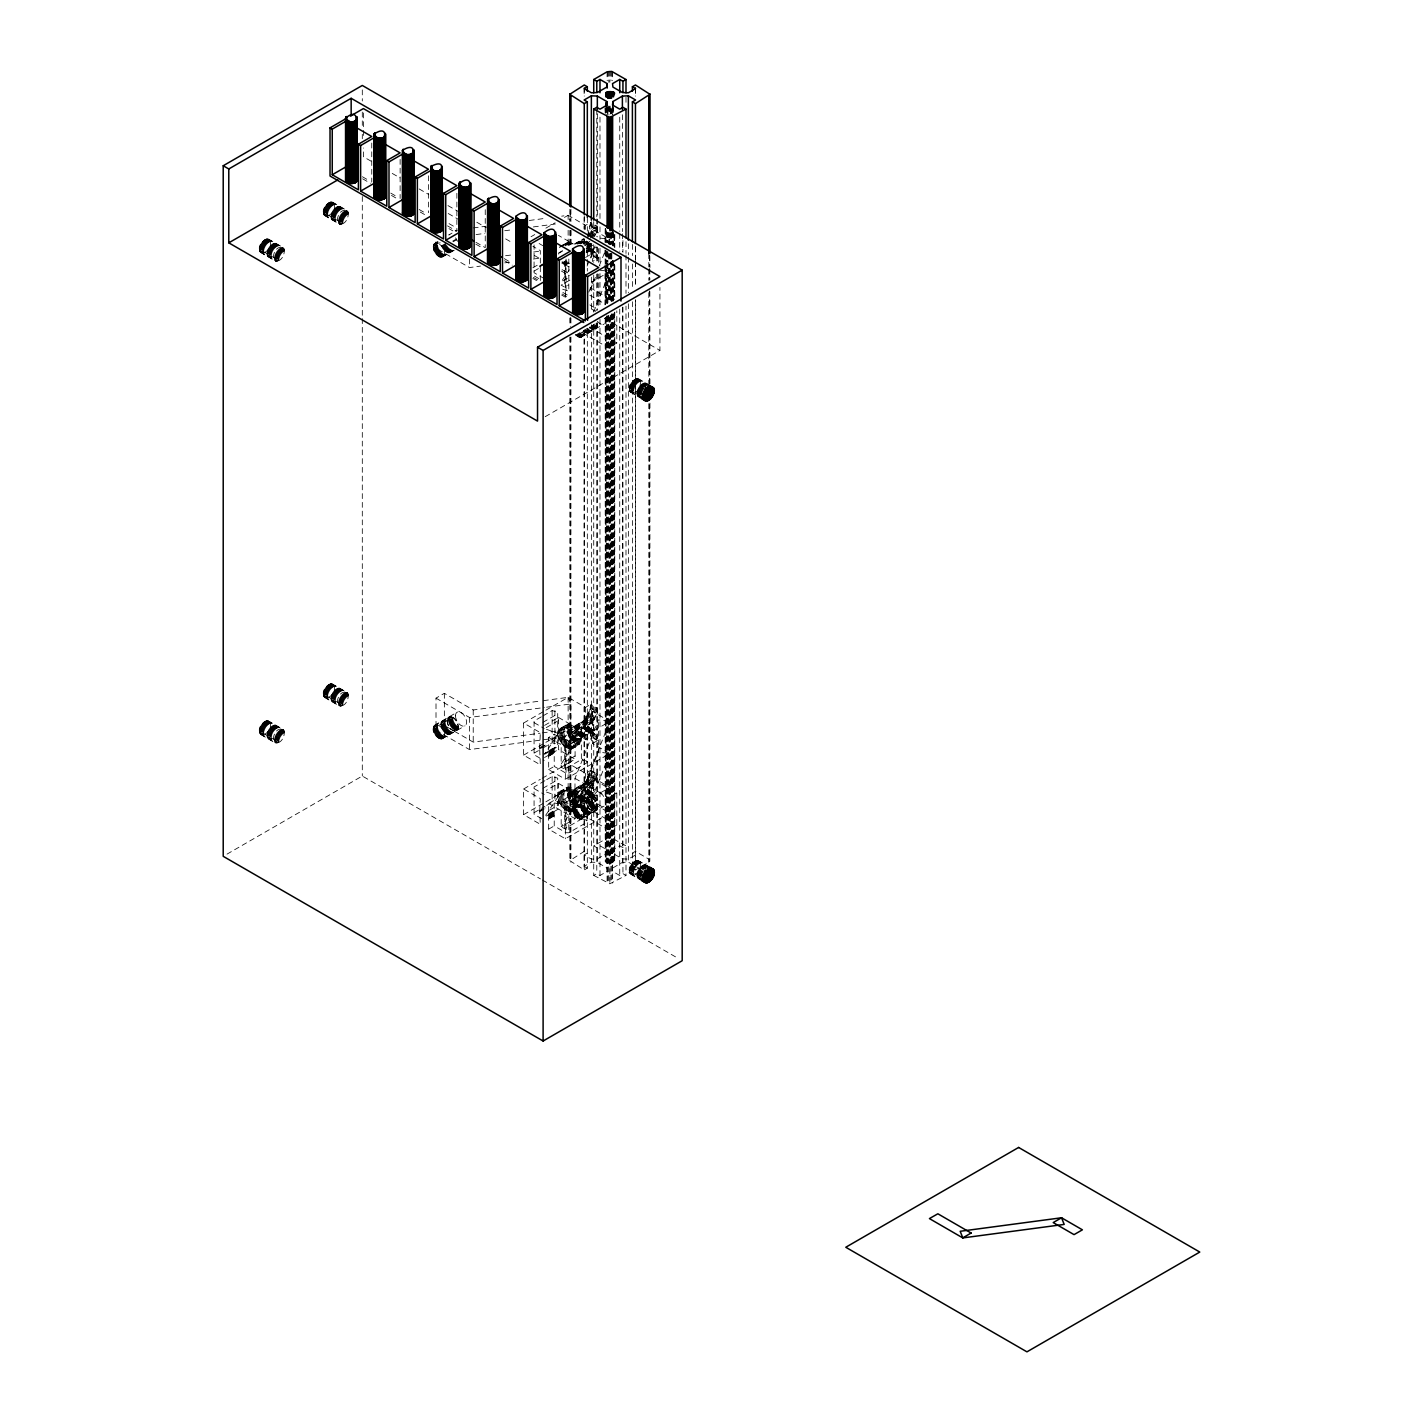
<?xml version="1.0" encoding="UTF-8"?>
<svg xmlns="http://www.w3.org/2000/svg" width="1423" height="1423" viewBox="0 0 1423 1423"><rect width="100%" height="100%" fill="white"/><g stroke="black" fill="none" stroke-linecap="round" stroke-linejoin="round"><path stroke-width="0.75" stroke-dasharray="5 3.75" d="M558.403 717.405L575.088 727.046L575.088 759.171L558.403 749.53L558.403 717.405L544.493 725.445M580.655 802.625C578.521 816.446 562.014 801.611 563.97 793.002C566.105 779.181 582.594 794.016 580.655 802.625L575.088 805.845L561.178 826.727L575.088 818.687L575.088 793.002L561.178 801.024L561.178 826.727L564.664 828.72L604.064 806.13M259.377 249.256C258.079 243.511 269.072 233.639 270.495 242.835C271.793 248.58 260.8 258.47 259.377 249.256L278.837 260.498C284.475 258.755 287.535 244.276 278.837 247.655C273.216 249.399 270.157 263.878 278.837 260.498M259.377 731.066C258.079 725.321 269.072 715.431 270.495 724.645C271.793 730.39 260.8 740.262 259.377 731.066L278.837 742.308C284.475 740.547 287.535 726.086 278.837 729.448C273.216 731.209 270.157 745.67 278.837 742.308M323.359 212.329C322.06 206.584 333.053 196.694 334.476 205.908C335.775 211.653 324.764 221.526 323.359 212.329L342.818 223.571C348.439 221.81 351.499 207.349 342.818 210.711C337.198 212.472 334.138 226.933 342.818 223.571M323.359 694.122C322.06 688.376 333.053 678.486 334.476 687.7C335.775 693.446 324.764 703.336 323.359 694.122L342.818 705.363C348.439 703.62 351.499 689.141 342.818 692.521C337.198 694.264 334.138 708.743 342.818 705.363M629.34 388.977C627.828 382.805 640.03 373.164 640.439 383.196C638.109 404.452 614.398 379.425 643.249 397.017M629.34 870.787C627.828 864.597 640.03 854.974 640.439 865.006C638.109 886.244 614.398 861.217 643.249 878.809M433.232 246.855C434.815 237.428 446.093 248.011 444.332 253.899C444.456 257.189 440.383 258.221 438.248 256.14C433.232 252.209 429.799 243.956 440.187 242.835M433.232 728.647C434.655 719.451 445.648 729.323 444.35 735.068C442.927 744.282 431.934 734.393 433.232 728.647L452.692 717.405C458.331 719.166 461.39 733.628 452.692 730.266C447.071 728.505 444.012 714.044 452.692 717.405M540.313 280.527L540.313 250.626L532.896 246.339M539.691 748.373L540.313 732.667L523.628 723.026L523.628 755.151L540.313 764.791L539.691 748.373L545.258 745.154M539.691 811.11L540.313 798.623L523.628 788.982L523.628 814.668L540.313 824.308L539.691 811.11L545.258 807.89M592.484 743.5L597.678 740.511L597.553 737.239L592.484 731.262L592.484 743.5L609.862 753.55L565.358 779.235L548.673 769.612L548.673 737.488L554.223 734.268L566.052 741.098L568.826 741.098L586.916 730.657M592.484 803.034L597.678 800.028L592.484 793.998L592.484 803.034L609.862 813.067L565.358 838.77L548.673 829.129L548.673 803.426L554.223 800.224L566.052 807.054L568.826 807.054L593.427 792.86L593.587 789.214L591.666 785.105L588.535 782.383L585.636 782.063L590.723 770.323L597.678 774.325L592.484 786.368L592.484 777.332L597.678 774.325M586.916 761.18L581.349 759.562L564.664 769.203L561.178 767.193L561.178 735.068L564.664 737.078L581.349 727.455L586.916 729.056L586.916 762.781L568.826 773.223L566.052 773.223L554.223 766.392L554.223 734.268M586.916 820.697L584.124 819.097C579.463 820.84 586.169 813.636 582.167 810.576C580.691 807.784 577.88 804.351 574.341 805.151C569.093 809.349 575.177 820.022 581.402 819.168L581.349 793.394L586.916 794.995L586.916 822.298L568.826 832.74L566.052 832.74L554.223 825.909L554.223 800.224M546.236 816.073L558.403 809.047L558.403 783.361L546.236 790.388M584.23 240.096L584.764 243.564M563.97 730.266C566.105 716.445 582.594 731.28 580.655 739.889C578.521 753.71 562.014 738.875 563.97 730.266L558.403 733.468L545.649 752.607M567.51 732.311C579.552 717.832 579.374 759.864 567.51 732.311L588.997 719.896L593.8 709.828L590.723 707.587L590.723 704.367L585.529 707.373L568.133 697.341L542.252 700.792M567.51 795.048C579.552 780.569 579.374 822.601 567.51 795.048L588.997 782.632L593.8 772.564M590.385 249.505L597.553 255.215L592.484 249.221L592.484 261.476L597.678 258.47C601.502 256.176 579.339 244.489 589.94 249.381C596.522 250.146 594.814 239.971 586.365 249.897M589.656 327.041C592.484 331.701 599.368 328.855 597.109 323.537L576.262 335.579L575.248 334.512M586.151 717.992C581.651 721.835 586.329 733.912 592.982 730.817C594.939 727.776 592.982 723.791 590.83 721.39C582.381 719.238 587.895 714.702 590.723 707.587M597.322 807.962C598.834 802.43 588.784 791.846 586.24 800.313C584.728 805.845 594.778 816.428 597.322 807.962L578.414 818.865M586.045 718.241L585.956 719.398L568.595 729.412M587.165 792.237L597.553 799.993C590.314 797.716 580.531 788.022 586.045 780.978M586.329 719.291L586.632 716.783M586.632 779.519L586.329 782.027L568.328 792.433L564.326 790.405L560.84 790.797L558.439 795.279L564.006 792.077M612.922 314.768L612.513 871.321L619.734 875.501L622.936 873.651L625.995 875.412L625.995 306.087M585.956 782.134L586.151 780.729M566.407 724.858L560.288 728.451L558.439 732.543L564.006 729.341M564.006 731.226L558.439 734.446C557.46 742.29 571.797 756.182 575.052 744.033L580.62 740.814M564.006 793.963L558.439 797.182C557.46 805.027 571.797 818.919 575.052 806.77M587.486 714.791L586.738 719.255L568.079 730.017M586.738 781.992L587.486 777.527M587.574 235.382L590.723 222.326L585.529 225.332L568.133 215.3L561.658 216.154M588.766 711.856L587.165 719.255L567.884 730.39M588.766 774.592L587.165 781.992L567.884 793.127M632.399 301.765L632.399 868.19L635.458 869.951L648.799 862.249L649.439 859.51L635.458 851.328L632.399 853.089L635.601 854.938L628.361 859.118L622.385 858.869L612.922 853.409L612.513 849.958L619.734 845.796L622.936 847.628L625.995 845.867L610.876 837.578L607.087 838.165L593.729 845.867L596.788 847.628L599.99 845.796L607.212 849.958L606.803 853.409L597.34 858.869L591.363 859.118L584.124 854.938L587.325 853.089L584.266 851.328L569.769 860.648L584.266 869.951L587.325 868.19L587.325 328.411M614.772 860.737C603.352 849.193 602.391 871.819 614.772 860.737L614.772 312.082M588.073 237.428L591.755 226.417L590.812 222.397L587.61 237.303L576.475 243.724M591.755 771.177L588.073 782.205L567.599 794.016M593 722.261L592.484 723.631L592.484 711.393C602.907 702.713 594.689 718.028 593 722.261L568.595 736.456M587.076 266.083L595.134 245.912M588.766 292.16L595.259 275.92M599.314 265.781L604.988 251.569M608.244 243.44L609.862 239.384L592.484 229.352L592.484 235.471M590.296 290.132L596.753 274.016L596.788 310.089M593.622 312.099L609.862 271.508L606.394 269.498M616.817 825.02L608.475 829.822L574.981 810.487L574.981 778.363L598.371 719.896L609.862 721.425L587.948 776.229L587.948 808.353L616.817 825.02L616.817 792.896L587.948 776.229M574.981 810.487L598.371 752.02L598.371 719.896M587.948 808.353L609.862 753.55L598.371 752.02M589.229 235.862L592.751 227.129L591.755 223.198M592.751 771.906L588.535 782.383L567.528 794.514M594.44 236.769L597.678 229.565L597.553 226.293L592.751 223.909M589.798 236.182L593.8 227.787L590.723 225.546M593.427 792.86L590.385 794.283M590.385 236.538L594.939 228.392L594.939 225.19M594.939 773.169L589.478 782.935L567.528 795.599M589.94 238.513L596.184 228.961L596.184 225.759M596.184 773.738L589.94 783.29L567.599 796.169M562.334 280.206L569.289 269.765M580.655 739.889L575.088 743.108L561.178 763.991L575.088 755.951M545.649 815.343L558.403 796.204L563.97 793.002M548.673 756.271L554.294 752.98M554.223 815.788L548.673 819.008M591.594 237.339L597.678 229.565L593.8 227.787M597.553 774.29L590.385 783.682L567.724 796.773M592.057 237.961L595.721 233.834M595.721 715.876L590.83 721.39L561.178 738.288L575.088 743.108M595.721 778.612L590.83 784.126L567.884 797.378M594.44 718.811L591.256 721.852L568.079 735.246M594.44 781.547L591.256 784.589L568.079 797.983M593.089 722.012L568.915 737.043M593.089 784.749L568.595 799.192M593.587 720.803L568.328 735.851M593.587 783.539L568.328 798.588M593 784.998L568.915 799.779M434.157 243.831L437.964 241.501M433.89 244.205L437.359 242.195M433.641 244.631L438.871 241.625M433.464 245.13L438.675 242.106M433.339 245.663L438.551 242.657M433.25 246.232L440.205 242.23M433.25 247.495L440.205 243.475M433.339 248.171L440.294 244.151M433.464 248.847L440.418 244.845M433.641 249.559L441.023 245.325M433.89 250.252L446.057 243.226M434.157 250.964L446.342 243.938M434.495 251.658L445.79 245.13M452.745 241.11L456.232 239.1L456.996 240.434M434.851 252.333L448.761 244.311M453.154 241.768L456.641 239.758M435.26 252.992L449.17 244.969M435.705 253.614L449.615 245.592M436.167 254.219L450.077 246.179M436.665 254.77L450.575 246.748M437.181 255.286L451.091 247.246M437.697 255.731L451.607 247.709M438.248 256.14L451.287 248.616M438.782 256.496L452.692 248.456M439.333 256.78L453.243 248.74M439.867 256.994L453.777 248.954M440.401 257.136L454.311 249.114M440.917 257.225L454.826 249.203M441.415 257.243L455.787 249.167M442.322 257.065L456.641 248.847M531.046 236.716L534.763 234.564M545.881 228.142L555.148 222.788M564.433 217.434L568.133 215.3L570.125 220.28M561.445 245.752L567.67 242.355L573.131 243.92L558.403 235.364M559.808 246.891L567.67 242.355M559.381 247.46L568.382 242.266M563.561 245.503L569.111 242.284M569.894 242.426L564.326 245.628L567.012 242.533M592.484 229.352L597.678 226.346M565.127 245.859L570.676 242.639M567.777 245.112L571.495 242.977M568.595 245.539L572.313 243.404M532.896 267.755L540.313 263.486M558.865 252.778L562.583 250.626M574.163 244.169L584.106 238.441M562.263 251.266L558.563 253.401L558.759 254.432M575.212 243.689L583.163 239.1M575.301 244.08L583.448 239.366M576.884 243.884L584.355 239.562M539.726 265.799L545.276 262.579M577.4 244.044L584.817 239.758M539.691 266.332L545.258 263.113M578.645 243.849L585.298 240.007M539.726 266.884L545.276 263.664M580.193 243.511L585.76 240.309M580.584 243.902L586.223 240.647M534.07 271.099L541.291 266.937M582.968 243.191L586.685 241.038M583.412 243.618L587.13 241.483M583.839 244.098L587.557 241.963M586.098 243.546L589.816 241.412M584.622 245.165L590.189 241.946M584.978 245.734L590.545 242.515M587.148 245.236L590.847 243.102M587.432 245.841L591.132 243.707M587.663 246.446L593.231 243.226M587.877 247.051L591.577 244.916M586.169 248.723L591.737 245.521M562.103 261.583L562.814 262.472L568.382 259.271M586.294 249.327L593.711 245.041M562.814 262.472L563.561 263.308L569.111 260.089M586.383 250.448L593.8 246.179M586.365 250.982L593.782 246.695M563.561 263.308L564.326 264.073L569.894 260.854M586.223 251.515L593.711 247.193M586.169 251.942L593.587 247.655M587.13 251.729L593.427 248.082M564.326 264.073L565.127 264.767L568.826 262.615M587.557 251.729L593.231 248.456M586.098 252.76L592.982 248.776M561.64 262.935L565.358 265.087L569.058 262.935M587.61 252.227L596.877 246.891M606.145 241.536L609.862 239.384L598.371 237.854M565.127 264.767L569.645 263.219M585.529 257.456L590.723 254.45L590.723 251.231L587.61 247.904M562.921 280.936L569.876 276.934M569.876 280.135L561.178 285.151L564.664 287.161L568.364 285.027M561.64 295.059L565.358 297.211L569.058 295.059M591.31 282.216L609.862 271.508L598.371 269.979M575.746 335.063L595.188 323.839M576.262 335.579L597.233 324.231M576.795 336.041L597.322 324.906M577.329 336.433L597.34 325.547M577.88 336.789L597.322 326.152M578.414 337.073L597.233 326.739M578.965 337.287L597.109 327.272M579.481 337.447L596.913 327.752M579.997 337.536L604.064 324.088M580.495 337.536L596.077 328.891M582.416 332.751L608.475 347.799L616.817 342.979L616.817 310.854M545.187 416.69L659.934 350.432L659.934 287.428M539.957 740.209L469.501 749.601L436.007 730.266L436.007 698.142L444.35 693.321L473.219 709.988L540.1 701.077M434.495 725.303L457.103 712.212M433.89 725.997L450.077 716.658M433.641 726.442L450.575 716.676M433.464 726.922L451.091 716.747M433.339 727.455L451.607 716.907M433.25 728.042L452.158 717.121M433.25 729.305L453.243 717.761M433.339 729.963L453.777 718.153M433.464 730.657L454.311 718.615M433.641 731.351L454.826 719.131M433.89 732.062L455.324 719.682M434.157 732.756L455.787 720.269M434.495 733.45L456.232 720.91M227.022 854.12L362.296 776.033L540.438 878.88M434.851 734.143L456.641 721.568M435.26 734.784L456.996 722.244M435.705 735.424L457.317 722.937M436.167 736.011L457.601 723.631M436.665 736.563L457.832 724.343M437.181 737.078L458.028 725.036M437.697 737.541L458.153 725.73M438.248 737.95L458.242 726.406M438.782 738.288L458.259 727.046M439.333 738.573L458.242 727.669M439.867 738.786L458.153 728.238M440.401 738.946L458.028 728.772M440.917 739.035L457.832 729.252M441.415 739.053L457.601 729.697M441.877 738.982L464.983 725.837M523.628 723.026L544.031 711.251M545.881 710.184L568.133 697.341L570.801 703.976L570.801 736.1L542.163 739.907M541.291 716.854L534.07 721.016L534.07 754.741L544.191 760.594M543.106 715.805L552.142 710.593L557.709 712.194L557.709 745.919L542.875 754.475M542.875 722.368L557.709 713.795M546.236 727.651L558.403 720.625M559.808 728.932L567.67 724.396M559.381 729.501L568.382 724.307M559.043 730.141L569.111 724.325M558.759 730.888L569.894 724.449M558.563 731.689L564.131 728.469M560.84 728.06L565.127 727.9L570.676 724.681M565.127 727.9L571.495 725.019M565.927 728.22L572.313 725.445M566.745 728.647L573.131 725.961M523.628 755.151L544.031 743.375M545.881 742.308L568.133 729.448L585.529 739.498L590.723 736.491L590.723 733.272L587.61 729.946M558.563 735.442L564.131 732.222M567.724 730.817L587.61 719.327L590.812 704.438L597.553 708.334M558.759 736.474L588.073 719.469L591.755 705.239M539.726 747.84L545.276 744.62M567.528 731.778L588.535 719.647L592.751 709.17L592.751 705.95M559.043 737.523L564.593 734.321M567.564 729.163L569.947 731.226L575.497 728.025M539.726 748.925L545.276 745.705M567.528 732.863L589.478 720.198L594.939 710.433L594.939 707.213M567.599 733.432L589.94 720.554L596.184 711.002L596.184 707.8M534.07 753.141L541.291 748.96M543.106 747.929L552.142 742.699L557.709 744.318M559.381 738.59L564.949 735.371M567.724 734.037C568.079 732.649 609.755 713.457 593.8 709.828M559.808 739.64L565.376 736.42M569.947 731.226L571.388 732.952L576.938 729.732M560.288 740.672L565.856 737.47M560.84 741.703L566.407 738.484M569.271 737.594L592.715 724.058M561.445 742.681L567.012 739.462M580.62 738.928L575.052 742.13L573.202 735.904L578.752 732.685M569.645 738.146L592.982 724.663M548.673 750.81L554.223 747.609M570.054 738.662L593.231 725.268M562.103 743.624L567.67 740.405M573.682 736.936L579.25 733.734M548.922 751.575L554.49 748.356M570.481 739.142L593.427 725.872M544.493 754.35L558.403 746.31M549.082 752.18L554.65 748.96M570.925 739.569L593.587 726.477M562.814 744.514L568.382 741.312M549.207 752.767L554.757 749.565M571.37 739.978L593.711 727.082M549.26 753.354L554.828 750.134M563.561 745.35L569.111 742.13M571.833 740.316L593.782 727.651M549.296 753.905L554.863 750.686M572.313 740.618L593.8 728.202M549.26 754.439L554.828 751.219M572.775 740.867L593.782 728.736M544.493 757.552L558.403 749.53M564.326 746.114L569.894 742.895M573.238 741.045L593.711 729.234M549.082 755.4L554.65 752.18M573.7 741.187L593.587 729.697M548.922 755.809L554.49 752.607M574.145 741.258L593.427 730.124M565.127 746.79L570.676 743.589M574.572 741.276L593.231 730.497M574.981 741.223L592.982 730.817M548.673 737.488L565.358 747.128L609.862 721.425L592.484 711.393M565.927 747.413L571.495 744.193M566.745 747.929L572.313 744.709M567.564 748.356L573.131 745.136M568.382 748.676L573.931 745.474M574.928 744.887L580.495 741.685M569.164 748.907L580.299 742.486M569.947 749.032L580.015 743.215M570.676 749.049L579.677 743.873M571.388 748.978L579.25 744.442M572.046 748.8L578.752 744.905M548.673 769.612L554.223 766.392M561.178 767.193L575.088 759.171M523.628 788.982L540.313 779.342M542.181 778.274L568.133 763.279L585.529 773.329L590.812 770.394L587.61 782.063L567.724 793.554M544.902 780.711L534.07 786.972L534.07 814.276L544.191 820.128M546.717 779.662L552.142 776.531L557.709 778.132L557.709 805.436L546.574 811.857M542.875 788.306L557.709 779.751M559.808 791.668L567.67 787.132M559.381 792.237L568.382 787.044M559.043 792.878L569.111 787.061M558.759 793.625L569.894 787.186M558.563 794.425L564.131 791.206M565.127 790.637L570.676 787.417M523.628 814.668L544.031 802.892M545.881 801.825L568.133 788.982L568.133 763.279M565.927 790.957L571.495 787.755M566.745 791.384L572.313 788.182M567.564 791.899L573.131 788.698M558.563 798.178L564.131 794.959M534.07 812.675L544.902 806.396M546.717 805.365L552.142 802.234L557.709 803.835M558.759 799.21L564.326 796.008M568.382 792.522L569.164 793.198L574.732 789.996M539.726 810.576L545.276 807.357M559.043 800.26L564.593 797.058M569.164 793.198L569.947 793.963L575.497 790.761M539.726 811.661L545.276 808.442M559.381 801.327L564.949 798.107M569.947 793.963L570.676 794.799L576.244 791.579M559.808 802.376L565.376 799.157M570.676 794.799L571.388 795.688L576.938 792.469M560.288 803.408L565.856 800.206M571.388 795.688L572.046 796.631L577.596 793.429M560.84 804.44L566.407 801.22M564.664 828.72L564.664 803.034L592.715 786.812M561.445 805.418L567.012 802.198M575.052 804.867L573.202 798.641L578.752 795.421M569.645 800.882L592.982 787.399M548.727 813.707L554.294 810.487M570.054 801.398L593.231 788.004M562.103 806.361L567.67 803.141M573.682 799.673L579.25 796.471M548.922 814.312L554.49 811.092M570.481 801.878L593.427 788.609M549.082 814.917L554.65 811.697M570.925 802.305L593.587 789.214M562.814 807.25L568.382 804.048M574.109 800.74L579.677 797.52M549.207 815.504L554.757 812.302M571.37 802.714L593.711 789.818M549.26 816.091L554.828 812.871M571.833 803.052L593.782 790.388M563.561 808.086L569.111 804.867M574.465 801.789L580.015 798.57M549.296 816.642L554.863 813.422M572.313 803.355L593.8 790.939M549.26 817.176L554.828 813.956M572.775 803.604L593.782 791.473M564.326 808.851L569.894 805.631M574.732 802.839L580.299 799.619M549.207 817.674L554.757 814.454M573.238 803.782L593.711 791.971M549.082 818.136L554.65 814.917M573.7 803.924L593.587 792.433M548.727 818.937L554.49 815.343M565.127 809.527L570.676 806.325M574.981 803.959L592.982 793.554M573.576 805.596L596.201 792.504M565.927 810.149L571.495 806.93M572.971 806.307L590.723 796.008L587.61 792.682M572.74 806.734L589.656 796.969M572.544 807.215L590.171 797.058M566.745 810.665L572.313 807.446M572.42 807.766L590.687 797.2M567.564 811.092L591.239 797.431M568.382 811.412L573.931 808.211M574.928 807.624L580.495 804.422M572.331 809.598L592.324 798.054M569.164 811.644L580.299 805.222M569.947 811.768L592.875 798.463M570.676 811.786L593.391 798.926M571.388 811.715L579.25 807.179M572.74 811.661L593.907 799.424M572.971 812.355L594.405 799.975M573.256 813.067L594.867 800.58M573.576 813.76L595.312 801.202M548.673 829.129L554.223 825.909M573.931 814.436L595.721 801.861M574.341 815.094L596.077 802.536M574.785 815.717L596.415 803.23M575.248 816.322L596.682 803.942M574.981 778.363L608.475 797.716L616.817 792.896M575.746 816.873L596.913 804.635M576.262 817.371L597.109 805.347M576.795 817.834L597.233 806.023M577.329 818.243L597.322 806.699M577.88 818.581L597.34 807.339M578.965 819.097L597.233 808.531M579.481 819.239L597.109 809.064M579.997 819.328L596.913 809.562M580.495 819.346L596.682 809.989M584.124 330.723L584.124 866.34L591.363 862.16L597.34 862.409L606.803 867.87L607.212 871.321L599.99 875.501L596.788 873.651L593.729 875.412L593.729 324.533M612.922 867.87L622.385 862.409L628.361 862.16L645.722 872.05M632.399 868.19L635.601 866.34L635.601 299.613M593.729 875.412L609.862 883.79L625.995 875.412M581.402 337.358L583.323 334.761L583.021 330.865M473.219 227.947L486.168 226.221M529.303 220.476L546.574 218.181M476.1 234.564L484.923 233.39M504.738 230.739L511.337 229.868M533.358 226.933L555.379 223.998M505.574 255.749L512.049 254.895M533.625 252.013L540.1 251.159M436.007 241.803L436.007 248.225L469.501 267.56L480.512 266.083M504.738 262.864L511.337 261.974M533.358 259.039L539.957 258.168M436.007 698.142L469.501 717.477L544.369 707.498M546.574 707.195L570.801 703.976M444.35 693.321L444.35 725.445L473.219 742.112L540.1 733.201M542.252 732.898L568.133 729.448L570.801 736.1M593.089 250.146L592.395 249.274M593.089 732.169L592.395 731.315M592.039 794.212L593 794.781L592.395 794.052M562.672 289.225L568.826 291.181L568.826 259.057M569.164 266.866L565.927 265.372M597.553 258.417L590.723 254.45M597.553 740.458L590.723 736.491M546.485 729.341L558.403 733.468M546.485 792.077L558.403 796.204M575.088 805.845L561.178 801.024L564.664 803.034M587.165 729.501C589.673 734.393 607.176 743.233 590.385 731.547M539.121 243.511L544.191 246.446M562.103 269.641L569.52 273.91M371.101 161.19L363.399 156.761L363.399 147.992M392.232 173.41L399.934 177.839M419.145 188.939L428.768 194.489M447.978 205.588L457.601 211.138M476.812 222.237L486.435 227.787M505.645 238.886L511.426 242.212M534.479 255.535L540.26 258.861M561.391 271.064L569.093 275.511M590.225 287.713L613.295 301.036M448.209 213.503L457.832 219.053M589.869 295.29L605.273 304.184M449.028 223.624L456.481 227.911M544.191 278.57L534.07 272.718L534.07 244.881M589.869 304.931L597.304 309.218M362.42 176.737L369.891 181.059M390.791 193.119L398.262 197.441M419.162 209.501L426.633 213.806M447.534 225.883L456.872 231.273L456.872 192.176M475.905 242.266L485.243 247.655L485.243 208.558M504.276 258.648L511.746 262.953M534.514 276.098L540.117 279.335M562.885 292.48L568.489 295.717M591.256 308.862L594.992 311.014M362.669 178.818L370.354 183.247M391.45 195.431L397.195 198.74M420.212 212.027L425.957 215.353M448.974 228.641L452.816 230.864M475.816 244.151L481.579 247.46M504.596 260.747L512.262 265.176M533.358 277.36L539.104 280.687M562.121 293.974L567.884 297.282M604.313 318.325L659.934 350.432M532.896 278.463L536.613 280.616M589.869 327.415L616.817 342.979M332.448 202.102L347.123 210.586M638.429 378.767L651.36 386.238M331.541 201.924L347.728 211.28M637.522 378.589L651.894 386.665M331.043 201.941L347.959 211.707M637.024 378.607L650.934 386.629M330.527 202.03L348.155 212.205M636.508 378.696L646.949 384.708M329.994 202.191L348.279 212.738M635.974 378.838L646.416 384.868M329.46 202.404L348.368 213.308M635.441 379.069L649.35 387.092M328.909 202.689L348.386 213.93M634.889 379.354L645.668 385.562M328.375 203.027L348.368 214.571M634.356 379.692L645.651 386.22M327.824 203.436L348.279 215.247M633.804 380.101L647.714 388.123M327.308 203.898L348.155 215.94M633.288 380.546L647.198 388.586M326.792 204.414L347.959 216.634M632.773 381.062L643.516 387.269M326.294 204.965L347.728 217.345M632.274 381.613L646.184 389.653M325.831 205.552L347.443 218.039M631.812 382.218L645.722 390.24M325.387 206.175L347.123 218.733M631.367 382.84L645.277 390.863M324.978 206.833L346.75 219.409M630.958 383.498L644.868 391.521M324.622 207.527L346.358 220.067M630.602 384.174L644.512 392.214M324.284 208.22L345.914 220.707M630.264 384.868L644.174 392.908M324.017 208.914L345.451 221.294M629.998 385.58L643.908 393.602M323.768 209.626L344.953 221.846M629.749 386.273L643.658 394.313M323.59 210.319L344.437 222.362M629.571 386.985L643.481 395.007M323.466 211.013L343.904 222.824M629.446 387.661L643.356 395.701M323.377 211.671L343.37 223.215M629.357 388.337L640.652 394.865M323.377 212.934L342.285 223.856M629.357 389.6L643.267 397.622M323.466 213.521L341.733 224.069M629.446 390.169L643.356 398.209M323.59 214.055L341.2 224.229M629.571 390.702L643.481 398.742M323.768 214.535L340.702 224.3M629.749 391.2L643.658 399.223M324.017 214.98L340.204 224.318M629.998 391.627L643.908 399.667M324.284 215.353L339.723 224.265M630.264 392.001L644.512 400.361M268.467 239.046L283.141 247.513M267.56 238.868L283.746 248.225M267.062 238.886L283.977 248.651M266.546 238.975L284.173 249.132M266.03 239.117L284.298 249.683M265.478 239.349L284.387 250.252M264.945 239.633L284.404 250.875M264.393 239.971L284.387 251.515M263.86 240.38L284.298 252.173M263.326 240.843L284.173 252.867M262.81 241.341L283.977 253.579M262.312 241.892L283.746 254.272M261.85 242.497L283.462 254.984M261.405 243.12L283.141 255.678M260.996 243.778L282.786 256.353M260.64 244.454L282.377 257.012M260.302 245.147L281.932 257.634M260.035 245.859L281.469 258.239M259.804 246.553L280.971 258.79M259.609 247.264L280.456 259.288M259.484 247.94L279.922 259.751M259.395 248.616L279.388 260.16M259.395 249.879L278.303 260.783M259.484 250.448L277.752 261.014M259.609 250.982L277.236 261.156M259.804 251.48L276.72 261.245M260.035 251.907L276.222 261.263M260.302 252.28L275.76 261.209M534.07 722.635L544.191 728.487M592.484 777.332L609.862 787.381L565.358 813.067L565.358 838.77M558.403 783.361L585.529 799.014L585.529 789.978L586.151 790.903M534.07 788.573L544.191 794.425M548.673 803.426L575.088 818.687M332.004 683.787L347.443 692.699M637.984 860.435L651.005 867.781M331.541 683.734L347.728 693.072M637.522 860.381L647.945 866.411M331.043 683.751L347.959 693.517M637.024 860.399L650.934 868.439M330.527 683.84L348.155 693.997M636.508 860.488L647.18 866.643M329.994 683.983L348.279 694.531M635.974 860.648L649.884 868.67M329.46 684.214L348.368 695.118M635.441 860.862L649.35 868.884M328.909 684.481L348.386 695.722M634.889 861.146L645.668 867.372M328.375 684.837L348.368 696.381M634.356 861.484L646.522 868.51M327.824 685.228L348.279 697.039M633.804 861.893L647.714 869.915M327.308 685.69L348.155 697.732M633.288 862.356L647.198 870.378M326.792 686.206L347.959 698.426M632.773 862.854L643.516 869.062M326.294 686.758L347.728 699.138M632.274 863.423L646.184 871.445M325.831 687.362L347.443 699.831M325.387 687.985L347.123 700.543M631.367 864.633L645.277 872.673M324.978 688.643L346.75 701.219M630.958 865.291L644.868 873.331M324.622 689.319L346.358 701.877M630.602 865.984L644.512 874.007M324.284 690.013L345.914 702.5M630.264 866.678L644.174 874.7M324.017 690.724L345.451 703.087M629.998 867.372L643.908 875.394M323.768 691.418L344.953 703.656M629.749 868.083L643.658 876.106M323.59 692.112L344.437 704.154M629.571 868.777L643.481 876.799M323.466 692.805L343.904 704.616M629.446 869.471L643.356 877.493M323.377 693.481L343.37 705.025M629.357 870.129L640.652 876.657M323.377 694.744L342.285 705.648M629.357 871.392L643.267 879.432M323.466 695.313L341.733 705.879M629.446 871.979L643.356 880.001M323.59 695.847L341.2 706.021M629.571 872.512L643.481 880.535M323.768 696.345L340.702 706.11M629.749 872.993L643.658 881.033M324.017 696.772L340.204 706.128M629.998 873.437L644.174 881.833M324.622 697.466L339.297 705.95M630.602 874.131L644.512 882.153M584.124 866.34L587.325 868.19M268.022 720.732L283.462 729.643M267.56 720.661L283.746 730.017M267.062 720.678L283.977 730.461M266.546 720.767L284.173 730.942M542.359 879.983L678.362 958.497M266.03 720.927L284.298 731.475M265.478 721.141L284.387 732.045M264.945 721.425L284.404 732.667M264.393 721.763L284.387 733.307M263.86 722.173L284.298 733.983M263.326 722.635L284.173 734.677M262.81 723.151L283.977 735.371M262.312 723.702L283.746 736.082M261.85 724.289L283.462 736.776M261.405 724.93L283.141 737.47M260.996 725.57L282.786 738.146M260.64 726.264L282.377 738.804M260.302 726.957L281.932 739.444M260.035 727.651L281.469 740.031M259.804 728.363L280.971 740.583M259.609 729.056L280.456 741.098M259.484 729.75L279.922 741.561M259.395 730.408L279.388 741.952M259.395 731.671L278.303 742.593M259.484 732.258L277.752 742.806M259.609 732.792L277.236 742.966M259.804 733.272L276.72 743.037M260.302 734.09L275.76 743.002M260.996 734.659L274.906 742.699M592.039 249.434L593 250.003M592.039 731.475L593 732.045M591.666 249.541L593.587 250.786M591.666 731.582L593.587 732.809M591.666 794.319L593.587 795.546M591.256 249.594L594.44 251.8M591.256 731.635L594.44 733.823M591.256 794.372L594.44 796.56M585.529 739.498L585.529 727.242L588.766 731.244M585.956 790.708L588.766 793.981M590.83 249.576L595.721 253.223M590.83 731.618L595.721 735.264M590.83 794.354L595.721 798.001M589.94 249.381L596.184 254.664L596.184 257.883M589.94 731.422L596.184 736.705L596.184 739.907M589.94 794.159L596.184 799.441M589.478 249.185L594.939 254.094L594.939 257.296M589.478 731.226L594.939 736.136L594.939 739.337M589.478 793.963L594.939 798.872M588.997 248.936L593.8 253.472M588.997 730.977L593.8 735.513M588.997 793.714L593.8 798.25M590.723 733.272L590.812 736.563M588.535 248.651L592.751 252.832L592.751 256.033M588.535 730.675L592.751 734.855L592.751 738.075M588.535 793.411L592.751 797.591M588.073 248.296L591.755 252.102L591.755 255.322M588.073 730.337L591.755 734.143L591.755 737.363M588.073 793.073L591.755 796.88M586.738 246.979L588.766 249.203M586.632 246.766L587.486 247.78M571.388 732.952L573.202 735.904M572.046 796.631L573.202 798.641M649.831 255.873L649.955 267.56M649.831 269.196L649.831 280.295M649.831 291.413L649.955 385.295M649.955 403.065L649.831 861.235M649.439 255.322L649.439 266.475M649.439 268.645L649.439 279.797M649.439 290.861L649.439 384.21M649.439 404.15L649.439 861.787M648.799 253.614L648.799 266.937M648.799 269.16L648.799 280.278M648.799 292.604L648.799 384.672M648.799 403.67L648.799 862.249M635.601 88.6L635.601 95.27M635.601 246.304L635.601 259.929M635.601 261.85L635.601 286.592M635.458 87.212L635.458 96.088M635.458 247.14L635.458 260.462M635.458 261.316L635.458 287.126M635.458 300.449L635.458 869.951M632.399 244.454L632.399 255.571M632.399 264.002L632.399 288.887M628.361 243.813L628.361 254.93M628.361 257.154L628.361 292.693M628.361 303.793L628.361 862.16M625.995 97.298L625.995 103.95M625.995 241.679L625.995 253.454M625.995 255.002L625.995 293.44M622.936 240.576L622.936 252.333M622.936 307.226L622.936 873.651M622.385 114.747L622.385 231.575M622.385 233.781L622.385 251.569M622.385 307.083L622.385 862.409M619.734 117.202L619.734 231.326M619.734 233.55L619.734 251.32M619.734 309.076L619.734 875.501M614.772 234.333L614.772 247.655M614.772 265.425L614.772 298.741M614.576 235.026L614.665 246.944M614.665 264.714L614.576 299.453M614.576 312.775L614.576 861.431M614.238 235.169L614.238 246.286M614.238 264.055L614.238 299.595M614.238 312.918L614.238 859.35M614.096 235.684L614.096 246.784M614.096 264.553L614.096 297.887M614.096 313.434L614.096 862.089M613.331 107.419L613.544 114.64M613.544 232.358L613.544 245.699M613.331 260.676L613.544 301.231M613.331 313.985L613.331 862.658M612.922 105.978L612.922 114.854M612.922 232.589L612.922 245.912M612.922 260.32L612.922 301.445M612.637 71.808L612.637 80.702M612.513 104.982L612.513 114.712M612.637 232.287L612.513 245.77M612.513 260.462L612.513 301.302M612.513 313.772L612.637 883.132M612.37 107.846L612.37 114.516M612.37 232.234L612.37 245.574M612.37 261.121L612.37 301.107M612.37 314.43L612.37 863.085M611.837 71.452L611.837 80.346M611.837 109.215L611.837 113.662M611.837 232.643L611.837 244.72M611.837 253.596L611.837 260.267M611.837 261.53L611.837 301.516M611.837 314.839L611.837 883.487M611.534 109.393L611.534 113.84M611.534 233.799L611.534 242.675M611.534 253.774L611.534 260.445M611.534 262.668L611.534 300.431M611.534 313.754L611.534 857.98M611.232 108.13L611.232 114.801M611.232 232.518L611.232 243.635M611.232 254.735L611.232 259.182M611.232 261.405L611.232 301.391M611.232 314.714L611.232 863.37M610.876 71.221L610.876 80.115M610.876 108.984L610.876 113.431M610.876 232.874L610.876 244.489M610.876 253.365L610.876 260.035M610.876 261.761L610.876 300.022M610.876 315.07L610.876 883.719M610.325 109.251L610.325 113.68M610.325 233.639L610.325 244.738M610.325 253.632L610.325 260.284M610.325 262.508L610.325 300.271M610.325 315.817L610.325 857.82M610.022 106.014L610.022 114.907M610.022 232.643L610.022 243.742M610.022 254.842L610.022 259.288M610.022 268.182L610.022 301.498M610.022 317.044L610.022 863.476M609.862 71.15L609.862 82.249M609.862 106.689L609.862 113.36M609.862 232.963L609.862 244.418M609.862 253.294L609.862 259.964M609.862 268.502L609.862 302.156M609.862 317.365L609.862 883.79M608.848 71.221L608.848 82.338M608.848 106.761L609.097 113.715M608.848 232.874L609.097 244.756M608.848 253.365L609.097 260.32M608.848 268.413L609.097 302.512M608.848 315.568L608.848 883.719M608.795 105.96L608.795 114.836M608.795 232.572L608.795 243.671M608.795 254.788L608.795 259.217M608.795 268.111L608.795 301.427M608.795 316.973L608.795 863.405M608.475 315.675L608.475 347.799M608.475 797.716L608.475 829.822M607.888 71.452L607.888 80.346M607.888 109.215L607.906 113.911M607.888 232.643L607.906 242.746M607.906 251.622L607.888 262.49M607.888 263.753L607.906 302.708M607.888 315.799L607.888 883.487M607.639 107.935L607.639 114.605M607.639 232.323L607.639 241.216M607.639 252.316L607.639 261.209M607.639 263.433L607.639 303.401M607.639 316.742L607.639 863.174M607.087 71.808L607.087 80.702M607.212 104.982L607.212 114.712M607.087 232.287L607.087 242.853M607.212 251.586L607.212 261.316M607.087 263.38L607.087 303.366M607.212 315.995L607.087 883.132M606.803 105.978L606.803 114.854M606.856 232.002L606.803 242.55M606.856 251.996L606.803 262.543M606.856 263.095L606.856 303.081M606.803 315.853L606.803 867.87M606.607 107.543L606.607 114.196M606.607 231.931L606.607 240.807M606.607 251.924L606.607 260.8M606.607 269.694L606.607 303.01M606.607 316.333L606.607 862.765M605.985 108.112L605.985 112.559M605.985 230.277L605.985 241.376M605.985 250.27L605.985 263.593M605.985 265.816L605.985 303.579M605.985 319.126L605.985 858.905M605.789 229.174L605.789 242.497M605.789 251.391L605.789 262.49M605.789 271.384L605.789 304.7M605.789 318.023L605.789 862.231M605.344 108.717L605.344 113.164M605.344 228.676L605.344 241.999M605.344 250.875L605.344 264.216M605.344 266.439L605.344 304.202M605.344 317.525L605.344 859.51M604.971 107.899L605.237 113.04M605.237 228.534L605.006 242.675M604.971 250.057L605.237 264.073M605.006 264.891L605.006 304.878M605.237 317.382L605.237 861.609M599.99 117.202L599.99 219.391M599.99 226.88L599.99 239.384M599.99 248.26L599.99 266.03M599.99 273.536L599.99 308.24M599.99 319.339L599.99 875.501M598.727 274.088L598.727 308.827M598.371 248.563L598.371 263.557M597.34 113.84L597.34 216.919M597.34 219.142L597.34 236.912M597.34 247.122L597.34 263.575M597.34 273.767L597.34 310.214M597.34 322.647L597.34 862.409M596.788 109.535L596.788 216.794M596.788 219.017L596.788 236.787M596.788 247.246L596.788 263.433M596.788 322.772L596.788 873.651M593.729 221.686L593.729 235.684M593.729 244.578L593.729 262.348M593.729 274.995L593.729 311.21M591.363 221.614L591.363 233.55M591.363 243.813L591.363 260.196M591.363 277.147L591.363 311.281M591.363 324.622L591.363 862.16M590.812 251.32L590.812 254.521M587.325 217.808L587.325 231.131M587.325 241.785L587.325 257.794M587.325 259.555L587.325 271.117M585.529 225.332L585.529 229.423M585.529 707.373L585.529 719.629M585.529 773.329L585.529 782.365M584.266 87.212L584.266 96.088M584.266 216.047L584.266 230.224M584.266 239.117L584.266 243.546M584.266 330.189L584.266 869.951M584.124 88.6L584.124 95.27M584.124 217.434L584.124 228.836M584.124 239.651L584.124 244.382M581.349 727.455L581.349 759.562M570.925 209.199L570.925 221.526M570.925 230.419L570.925 245.966M570.925 318.041L570.925 325.92M570.925 337.038L570.925 862.249M570.801 230.508L570.801 245.485M570.303 210.889L570.303 219.818M570.303 230.882L570.303 246.481M570.303 317.507L570.303 326.454M570.303 337.5L570.303 861.787M569.894 209.217L569.894 221.508M569.894 230.384L569.894 245.93M569.894 318.058L569.894 325.903M569.894 337.002L569.894 861.235M568.826 741.098L568.826 773.223M568.826 807.054L568.826 832.74M568.133 215.3L568.133 219.587M568.133 230.295L568.133 247.424M568.133 697.341L568.133 729.448M566.052 259.057L566.052 291.181M566.052 741.098L566.052 773.223M566.052 807.054L566.052 832.74M565.358 265.087L565.358 297.211M565.358 747.128L565.358 779.235M564.664 261.476L564.664 287.161M564.664 737.078L564.664 769.203M554.917 710.593L554.917 742.699M554.917 776.531L554.917 802.234M552.142 710.593L552.142 742.699M552.142 776.531L552.142 802.234M473.219 709.988L473.219 742.112M469.501 258.986L469.501 267.56M469.501 717.477L469.501 749.601M428.501 175.794L428.501 212.721M400.13 159.412L400.13 198.508M371.759 143.029L371.759 182.126M363.399 112.951L363.399 128.283M363.399 130.471L363.399 137.053M362.296 89.898L362.296 100.997M362.296 112.097L362.296 125.42M362.296 134.296L362.296 138.743M362.296 196.481L362.296 316.386M362.296 318.61L362.296 776.033M449.917 234.635A7.862 4.536 60 0 0 448.761 234.991L457.103 230.17A7.862 4.536 60 0 0 456.232 230.988M455.485 237.837A7.862 4.536 60 0 1 457.512 241.359M605.504 318.716A7.862 4.536 60 0 1 603.512 324.337A7.862 4.536 60 0 1 597.34 321.242M595.312 311.281A7.862 4.536 60 0 1 596.201 310.463M597.162 323.537A7.862 4.536 60 0 1 590.349 327.468M455.485 715.805A7.862 4.536 60 0 0 463.827 726.192A7.862 4.536 60 0 0 463.827 715.058A7.862 4.536 60 0 0 455.485 715.805M447.142 720.625A7.862 4.536 60 0 0 455.485 730.995A7.862 4.536 60 0 0 455.485 719.878A7.862 4.536 60 0 0 447.142 720.625M594.565 796.097A7.862 4.536 60 0 0 602.907 806.485A7.862 4.536 60 0 0 602.907 795.35A7.862 4.536 60 0 0 594.565 796.097M586.223 800.918A7.862 4.536 60 0 0 594.565 811.306A7.862 4.536 60 0 0 594.565 800.171A7.862 4.536 60 0 0 586.223 800.918"/><path stroke-width="1.5" d="M654.349 391.236L652.339 386.789L646.682 389.102L643.356 395.701L644.868 400.61L647.714 400.735L650.418 399.009L654.26 391.894L647.394 387.216M654.349 873.028C653.94 862.996 641.737 872.619 643.249 878.809C642.751 881.922 646.362 884.003 648.799 882.029C654.029 878.436 657.977 870.164 647.394 869.026M345.54 118.305C360.179 104.822 359.539 132.09 345.54 118.305L345.558 180.223C346.75 185.541 359.823 184.118 356.497 178.284M403.474 210.746C398.227 217.399 416.832 218.448 413.453 211.262M459.06 183.603C471.707 197.957 474.926 170.76 459.06 183.603L459.078 245.983C460.732 250.679 472.169 249.932 470.373 244.24M515.802 216.367C528.449 230.722 531.686 203.525 515.802 216.367L515.98 279.21C518.417 282.857 526.51 282.857 527.577 278.143M544.173 232.749C556.838 247.086 560.057 219.889 544.173 232.749L544.155 294.881C545.792 299.31 554.134 299.31 555.931 295.006M593.729 92.851L593.729 79.528L596.788 81.289L599.99 79.439L607.212 83.619L606.803 87.07L597.34 92.531L591.363 92.78L584.124 88.6L587.325 86.75L587.325 91.197M632.399 241.785L632.399 101.851L635.601 100.001L628.361 95.821L622.385 96.07L612.922 101.531L612.513 104.982L619.734 109.162L622.936 107.312L625.995 109.073L625.995 237.908M572.597 248.883C583.839 263.753 589.656 236.734 572.597 248.883L572.633 311.744C574.821 315.675 583.252 315.657 584.319 310.908M373.982 134.224C385.224 149.095 391.04 122.058 373.982 134.224L373.964 196.836C375.53 201.853 388.141 200.412 384.868 194.666M488.854 259.715C482.859 266.065 501.376 267.969 498.744 260.622M515.855 277.787L515.98 279.21M587.325 86.75L584.266 84.989L569.769 94.292L584.266 103.612L587.325 101.851L587.325 217.345M402.442 150.376C412.172 165.708 420.621 138.938 402.442 150.376L402.407 213.45M431.845 227.129C426.598 233.781 445.203 234.831 441.824 227.644M487.555 199.505C497.303 214.837 505.734 188.067 487.555 199.505L487.52 262.597M544.315 293.938L544.155 294.881M430.92 166.527C439.067 182.251 450.166 155.854 430.92 166.527L430.867 230.064M572.793 310.089L572.633 311.744M632.399 101.851L635.458 103.612L649.955 94.292L635.458 84.989L632.399 86.75L632.399 91.197M605.985 92.566C604.988 106.316 625.729 87.657 605.985 92.566L605.985 96.995M346.501 178.195L345.558 180.223M374.872 194.56L373.964 196.836M460.234 243.511L459.078 245.983M223.215 165.744L362.296 85.451L682.186 270.139L682.186 960.721L543.106 1041.013L223.215 856.326L223.215 165.744L228.783 168.963L351.161 98.294L659.934 276.56L537.538 347.23L537.538 421.101L228.783 242.835L228.783 168.963M583.768 322.523L330.029 176.025L330.029 127.857L346.714 118.216M350.432 116.063L363.399 108.575L620.997 257.296L620.997 301.089M330.029 127.857L332.253 129.137L345.611 121.417M332.253 129.137L332.253 174.744L358.4 189.846L358.4 144.221L371.759 136.519L356.817 127.892M358.4 144.221L360.624 145.52L373.982 137.8M332.253 174.744L345.611 167.042M228.783 242.835L337.785 179.903M360.624 145.52L360.624 191.127L386.771 206.228L386.771 160.603L400.13 152.901L385.188 144.274M386.771 160.603L388.995 161.902L402.353 154.182M360.624 191.127L373.982 183.407M388.995 161.902L388.995 207.509L415.142 222.593L415.142 176.986L428.501 169.284L413.559 160.657M415.142 176.986L417.366 178.284L430.724 170.564M593.729 79.528L607.087 71.808L611.837 71.452L625.995 79.528L625.995 92.851M388.995 207.509L402.353 199.789M593.729 220.138L593.729 109.073L596.788 107.312L599.99 109.162L607.212 104.982L606.803 101.531L597.34 96.07L591.363 95.821L584.124 100.001L587.325 101.851M625.995 79.528L622.936 81.289L619.734 79.439L612.513 83.619L612.922 87.07L622.385 92.531L628.361 92.78L635.601 88.6L632.399 86.75M417.366 178.284L417.366 223.891L443.514 238.975L443.514 193.368L456.872 185.666L441.93 177.039M443.514 193.368L445.737 194.649L459.095 186.947M417.366 223.891L430.724 216.171M593.729 109.073L609.862 117.451L625.995 109.073M445.737 194.649L445.737 240.274L471.885 255.357L471.885 209.75L485.243 202.048L470.301 193.421M471.885 209.75L474.126 211.031L487.466 203.329M445.737 240.274L459.095 232.554M474.126 211.031L474.126 256.656L500.273 271.74L500.273 226.132L513.614 218.43L498.673 209.804M500.273 226.132L502.497 227.413L515.837 219.711M474.126 256.656L487.466 248.936M502.497 227.413L502.497 273.02L528.644 288.122L528.644 242.515L541.985 234.813L527.044 226.186M528.644 242.515L530.868 243.795L544.209 236.093M502.497 273.02L515.837 265.318M530.868 243.795L530.868 289.403L557.016 304.504L557.016 258.897L570.356 251.195L555.415 242.568M557.016 258.897L559.239 260.178L572.58 252.476M530.868 289.403L544.209 281.701M559.239 260.178L559.239 305.785L585.387 320.887L585.387 275.279L598.727 267.56L583.786 258.933M585.387 275.279L587.61 276.56L620.997 257.296M559.239 305.785L572.58 298.083M537.538 347.23L543.106 350.432L682.186 270.139M470.301 239.028L474.037 241.181M498.673 255.411L502.408 257.563M650.24 385.935L653.708 387.945M650.471 386.362L653.94 388.372M648.906 385.846L654.135 388.853M649.048 386.38L654.26 389.404M647.394 385.953L654.349 389.973M647.412 386.576L654.367 390.596M647.305 387.892L654.26 391.894M645.437 387.572L654.135 392.588M645.259 388.266L653.94 393.282M645.028 388.977L653.708 393.993M644.744 389.671L653.424 394.705M644.406 390.364L653.104 395.398M644.05 391.058L652.748 396.074M643.641 391.716L652.339 396.732M643.196 392.339L651.894 397.355M644.477 393.94L651.432 397.942M642.235 393.495L650.934 398.511M641.72 393.993L650.418 399.009M642.929 395.452L649.884 399.472M642.396 395.861L649.35 399.881M641.844 396.217L648.799 400.219M643.054 397.497L648.265 400.503M642.502 397.711L647.714 400.735M641.969 397.871L647.198 400.877M643.196 398.956L646.682 400.966M642.698 398.974L646.184 400.984M641.791 398.796L645.722 400.93M649.635 867.034L653.424 869.364M650.24 867.728L653.708 869.738M650.471 868.172L653.94 870.182M648.906 867.656L654.135 870.663M649.048 868.19L654.26 871.196M649.119 868.759L654.349 871.765M647.412 868.368L654.367 872.388M647.305 869.684L654.26 873.704M647.18 870.378L654.135 874.398M645.259 870.076L653.94 875.092M645.028 870.769L653.708 875.803M644.744 871.481L653.424 876.497M644.406 872.174L653.104 877.191M644.05 872.85L652.748 877.866M643.641 873.509L652.339 878.525M643.196 874.131L651.894 879.165M642.734 874.736L651.432 879.752M642.235 875.287L650.934 880.303M641.72 875.803L650.418 880.819M642.929 877.262L649.884 881.282M642.396 877.653L649.35 881.673M641.844 878.009L648.799 882.029M643.054 879.289L648.265 882.313M642.502 879.521L647.714 882.527M641.969 879.663L647.198 882.687M643.196 880.748L646.682 882.758M642.235 880.712L646.184 882.776M641.791 880.588L645.277 882.598M649.831 93.705L649.831 253.65M649.439 95.43L649.439 253.152M648.799 95.91L648.799 253.614M635.458 103.612L635.458 243.546M628.361 95.821L628.361 240.202M622.936 81.289L622.936 92.388M622.385 96.07L622.385 109.393M619.734 79.439L619.734 92.78M613.544 92.424L613.544 96.871M612.922 101.531L612.922 105.978M612.619 91.944L612.619 96.39M612.637 116.775L612.637 232.287M611.837 117.148L611.837 230.437M611.534 91.623L611.534 98.294M610.876 117.362L610.876 230.651M610.325 91.481L610.325 98.134M609.862 117.451L609.862 230.739M609.097 91.499L609.097 98.151M608.848 117.362L608.848 228.427M607.906 91.695L607.906 98.365M607.888 117.148L607.888 228.214M607.212 83.619L607.212 88.066M607.087 116.775L607.087 227.84M606.856 92.05L606.856 96.497M606.803 101.531L606.803 105.978M605.789 102.563L605.789 107.01M599.99 79.439L599.99 92.78M597.34 96.07L597.34 109.393M596.788 81.289L596.788 92.388M591.363 95.821L591.363 220.209M587.61 276.56L587.61 320.353M584.266 103.612L584.266 214.677M584.23 248.776L584.266 311.619M584.177 250.181L583.946 312.313M583.786 250.857L583.786 312.526M583.59 251.071L583.377 312.953M583.145 251.462L583.145 313.131M582.879 251.658L582.879 313.327M582.594 251.835L582.594 313.505M582.292 251.996L582.292 313.665M581.971 252.138L581.971 313.807M581.651 252.28L581.651 313.949M581.296 252.405L581.296 314.074M580.922 252.511L580.922 314.181M580.548 252.6L580.548 314.27M580.157 252.671L580.157 314.341M579.748 252.743L579.748 314.412M579.357 252.778L579.357 314.447M578.948 252.814L578.948 314.483M578.538 252.832L578.538 314.501M578.129 252.832L578.129 314.501M577.702 252.796L577.702 314.465M577.311 252.76L577.311 314.43M576.902 252.707L576.902 314.376M576.511 252.636L576.511 314.305M576.119 252.565L576.119 314.234M575.746 252.458L575.746 314.127M575.39 252.333L575.39 314.003M575.052 252.209L575.052 313.878M574.714 252.067L574.714 313.736M574.412 251.907L574.412 313.576M573.843 251.569L574.109 313.416M573.594 251.373L573.594 313.042M573.38 251.177L573.38 312.847M572.989 250.75L573.167 312.633M572.686 248.651L572.846 312.206M570.925 95.91L570.925 206.975M570.303 95.43L570.303 206.495M569.894 93.705L569.894 205.944M555.753 232.162L555.806 295.468M555.699 234.03L555.557 295.931M555.397 234.475L555.219 296.358M555.006 234.902L555.006 296.571M554.774 235.097L554.774 296.767M554.508 235.275L554.508 296.945M554.223 235.453L554.223 297.122M553.921 235.613L553.921 297.282M553.6 235.756L553.6 297.425M553.262 235.898L553.262 297.567M552.924 236.022L552.924 297.692M552.551 236.129L552.551 297.798M552.177 236.218L552.177 297.887M551.786 236.289L551.786 297.976M551.377 236.36L551.377 298.03M550.986 236.396L550.986 298.083M550.576 236.431L550.576 298.101M550.167 236.449L550.167 298.118M549.74 236.449L549.74 298.118M549.331 236.414L549.331 298.083M548.922 236.378L548.922 298.047M548.531 236.325L548.531 297.994M548.14 236.254L548.14 297.923M547.748 236.182L547.748 297.852M547.375 236.076L547.375 297.745M547.019 235.951L547.019 297.638M546.681 235.827L546.681 297.496M546.343 235.684L546.343 297.354M546.041 235.524L546.041 297.194M545.738 235.364L545.738 297.033M545.471 235.186L545.471 296.856M545.222 234.991L545.222 296.66M544.796 234.582L544.991 296.464M544.618 234.368L544.618 296.037M544.226 232.5L544.475 295.824M543.106 350.432L543.106 1041.013M527.382 215.78L527.328 279.317M527.257 215.549L527.026 279.762M526.848 218.306L526.848 279.975M526.635 218.519L526.635 280.189M526.403 218.715L526.136 280.562M525.852 219.071L525.852 280.74M525.549 219.231L525.549 280.9M525.229 219.373L525.229 281.043M524.891 219.516L524.891 281.185M524.536 219.64L524.536 281.309M524.18 219.747L524.18 281.416M523.806 219.836L523.806 281.505M523.415 219.925L523.415 281.594M523.006 219.978L523.006 281.647M522.615 220.031L522.615 281.701M522.205 220.049L522.205 281.718M521.779 220.067L521.779 281.736M521.369 220.067L521.369 281.736M520.96 220.031L520.96 281.718M520.551 219.996L520.551 281.665M520.16 219.942L520.16 281.612M519.769 219.871L519.769 281.558M519.377 219.8L519.377 281.469M519.004 219.693L519.004 281.363M518.648 219.587L518.648 281.256M518.292 219.444L518.292 281.114M517.972 219.302L517.972 280.971M517.652 219.142L517.652 280.829M517.367 218.982L517.367 280.651M517.1 218.804L517.1 280.473M516.62 218.413L516.851 280.278M516.424 218.199L516.424 279.869M516.104 217.772L516.247 279.655M499.171 199.86L499.135 262.472M498.886 199.167L498.957 262.935M498.815 201.497L498.655 263.38M498.477 201.924L498.263 263.806M498.032 202.333L498.032 264.002M497.765 202.511L497.765 264.18M497.481 202.689L497.481 264.358M497.178 202.849L497.178 264.518M496.858 202.991L496.858 264.66M496.52 203.133L496.52 264.803M496.165 203.258L496.165 264.927M495.809 203.364L495.809 265.034M495.417 203.453L495.417 265.123M495.044 203.542L495.044 265.212M494.635 203.596L494.635 265.265M494.226 203.649L494.226 265.318M493.817 203.667L493.817 265.336M493.407 203.685L493.407 265.354M492.998 203.685L492.998 265.354M492.589 203.667L492.589 265.336M492.18 203.614L492.18 265.301M491.789 203.56L491.789 265.229M491.397 203.507L491.397 265.176M491.006 203.418L491.006 265.087M490.633 203.311L490.633 264.98M490.277 203.204L490.277 264.874M489.921 203.062L489.921 264.731M489.601 202.92L489.601 264.589M489.281 202.778L489.281 264.447M488.996 202.6L488.996 264.269M488.605 198.224L488.729 264.091M488.356 198.42L488.249 263.7M488.142 198.633L488.053 263.486M487.804 199.06L487.733 263.059M470.728 183.247L470.693 246.339M470.515 182.784L470.444 246.784M470.373 182.571L470.106 247.211M469.892 185.755L469.892 247.424M469.643 185.951L469.643 247.62M469.394 186.128L469.394 247.798M469.11 186.306L469.11 247.976M468.807 186.466L468.807 248.136M468.487 186.609L468.487 248.296M468.149 186.751L468.149 248.42M467.793 186.875L467.793 248.545M467.438 186.982L467.438 248.651M467.046 187.071L467.046 248.74M466.655 187.16L466.655 248.829M466.264 187.213L466.264 248.883M465.855 187.267L465.855 248.936M465.446 187.285L465.446 248.954M465.036 187.302L465.036 248.972M464.627 187.302L464.627 248.972M464.218 187.285L464.218 248.954M463.809 187.249L463.809 248.918M463.418 187.196L463.418 248.865M463.009 187.125L463.009 248.794M462.635 187.036L462.635 248.705M462.262 186.929L462.262 248.598M461.906 186.822L461.906 248.491M461.55 186.68L461.55 248.349M461.23 186.538L461.23 248.207M460.91 186.395L460.91 248.064M460.625 186.217L460.625 247.887M460.358 186.039L460.358 247.709M460.234 181.842L460.109 247.513M459.985 182.037L459.878 247.317M459.593 182.464L459.682 247.122M459.291 182.909L459.362 246.677M442.268 166.633L442.322 229.957M442.002 166.189L441.913 230.633M441.735 169.159L441.735 230.828M441.521 169.373L441.521 231.042M441.272 169.568L441.272 231.238M441.023 169.746L440.739 231.593M440.436 170.084L440.436 231.753M440.116 170.244L440.116 231.913M439.778 170.369L439.778 232.038M439.422 170.493L439.422 232.162M439.067 170.6L439.067 232.269M438.675 170.689L438.675 232.358M438.284 170.778L438.284 232.447M437.893 170.831L437.893 232.5M437.484 170.885L437.484 232.554M437.074 170.902L437.074 232.572M436.665 170.92L436.665 232.589M436.256 170.92L436.256 232.589M435.847 170.902L435.847 232.572M435.438 170.867L435.438 232.536M435.047 170.813L435.047 232.483M434.638 170.742L434.638 232.411M434.264 170.653L434.264 232.323M433.89 170.547L433.89 232.216M433.535 170.44L433.535 232.109M433.179 170.298L433.179 231.985M432.859 170.155L432.859 231.824M432.539 170.013L432.539 231.682M432.254 169.835L432.254 231.504M431.845 165.459L431.987 231.326M431.614 165.655L431.738 231.131M431.4 165.868L431.507 230.935M431.222 166.082L431.133 230.508M414.057 150.713L414.075 213.094M413.773 150.02L413.826 213.806M413.631 149.806L413.542 214.25M413.453 149.593L413.346 214.464M413.132 152.99L412.901 214.855M412.652 153.364L412.652 215.033M412.368 153.542L412.368 215.211M412.065 153.702L412.065 215.371M411.745 153.862L411.745 215.531M411.407 153.986L411.407 215.656M411.051 154.111L411.051 215.78M410.678 154.218L410.678 215.887M410.304 154.307L410.304 215.994M409.913 154.395L409.913 216.065M409.522 154.449L409.522 216.118M409.113 154.502L409.113 216.171M408.703 154.52L408.703 216.207M408.294 154.538L408.294 216.207M407.885 154.538L407.885 216.207M407.476 154.52L407.476 216.189M407.067 154.484L407.067 216.154M406.658 154.431L406.658 216.1M406.267 154.36L406.267 216.029M405.893 154.271L405.893 215.94M405.519 154.164L405.519 215.834M405.146 154.058L405.146 215.727M404.808 153.933L404.808 215.602M404.47 153.791L404.47 215.46M404.168 153.631L404.168 215.3M403.883 153.453L403.883 215.122M403.598 153.275L403.598 214.944M403.243 149.273L403.367 214.766M403.029 149.486L402.94 214.357M402.691 149.913L402.762 214.144M385.615 134.1L385.651 196.961M385.402 133.637L385.331 197.637M385.082 133.211L385.171 197.868M384.975 136.412L384.761 198.277M384.53 136.804L384.53 198.473M384.263 136.982L384.263 198.651M383.997 137.159L383.997 198.829M383.694 137.32L383.694 198.989M383.374 137.48L383.374 199.149M383.036 137.604L383.036 199.273M382.68 137.729L382.68 199.398M382.307 137.835L382.307 199.505M381.933 137.942L381.933 199.611M381.542 138.013L381.542 199.682M381.151 138.067L381.151 199.736M380.741 138.12L380.741 199.789M380.332 138.156L380.332 199.825M379.923 138.156L379.923 199.825M379.514 138.156L379.514 199.825M379.105 138.138L379.105 199.807M378.696 138.102L378.696 199.771M378.287 138.049L378.287 199.718M377.895 137.978L377.895 199.647M377.522 137.889L377.522 199.558M377.148 137.782L377.148 199.451M376.775 137.675L376.775 199.345M376.437 137.551L376.437 199.22M376.099 137.408L376.099 199.078M375.797 137.248L375.797 198.918M375.227 136.893L375.512 198.74M374.978 136.715L374.978 198.384M374.872 132.89L374.765 198.171M374.462 133.317L374.569 197.975M374.302 133.531L374.231 197.53M357.137 117.486L357.191 180.81M356.871 117.042L356.96 181.272M356.711 116.828L356.604 181.699M356.497 116.615L356.39 181.895M356.159 120.421L356.159 182.091M355.892 120.599L355.892 182.286M355.625 120.777L355.625 182.446M355.323 120.937L355.323 182.606M355.003 121.097L355.003 182.767M354.665 121.222L354.665 182.891M354.309 121.346L354.309 183.016M353.936 121.453L353.936 183.122M353.562 121.56L353.562 183.229M353.171 121.631L353.171 183.3M352.779 121.684L352.779 183.354M352.37 121.738L352.37 183.407M351.961 121.773L351.961 183.442M351.552 121.773L351.552 183.442M351.161 98.294L351.161 115.672M351.143 121.773L351.143 183.442M350.734 121.755L350.734 183.425M350.325 121.72L350.325 183.389M349.916 121.667L349.916 183.336M349.524 121.595L349.524 183.265M349.133 121.506L349.133 183.176M348.76 121.4L348.76 183.087M348.404 121.293L348.404 182.962M348.066 121.168L348.066 182.838M347.728 121.026L347.728 182.695M347.425 120.866L347.425 182.535M347.123 120.688L347.123 182.357M346.856 120.51L346.856 182.18M346.501 116.508L346.607 182.002M346.287 116.722L346.394 181.806M346.091 116.935L346.02 181.379M345.807 117.38L345.753 180.917M1018.619 1147.454L845.778 1247.26L1026.944 1351.85L1199.785 1252.062L1018.619 1147.454M971.126 1233.03L962.731 1237.885L929.415 1218.586L937.864 1213.783L971.126 1233.03M1061.54 1217.768L1053.198 1222.588L1074.045 1234.63L1082.405 1229.828L1061.54 1217.768L960.169 1231.286L962.82 1237.921L1064.191 1224.42L1061.54 1217.768"/></g></svg>
